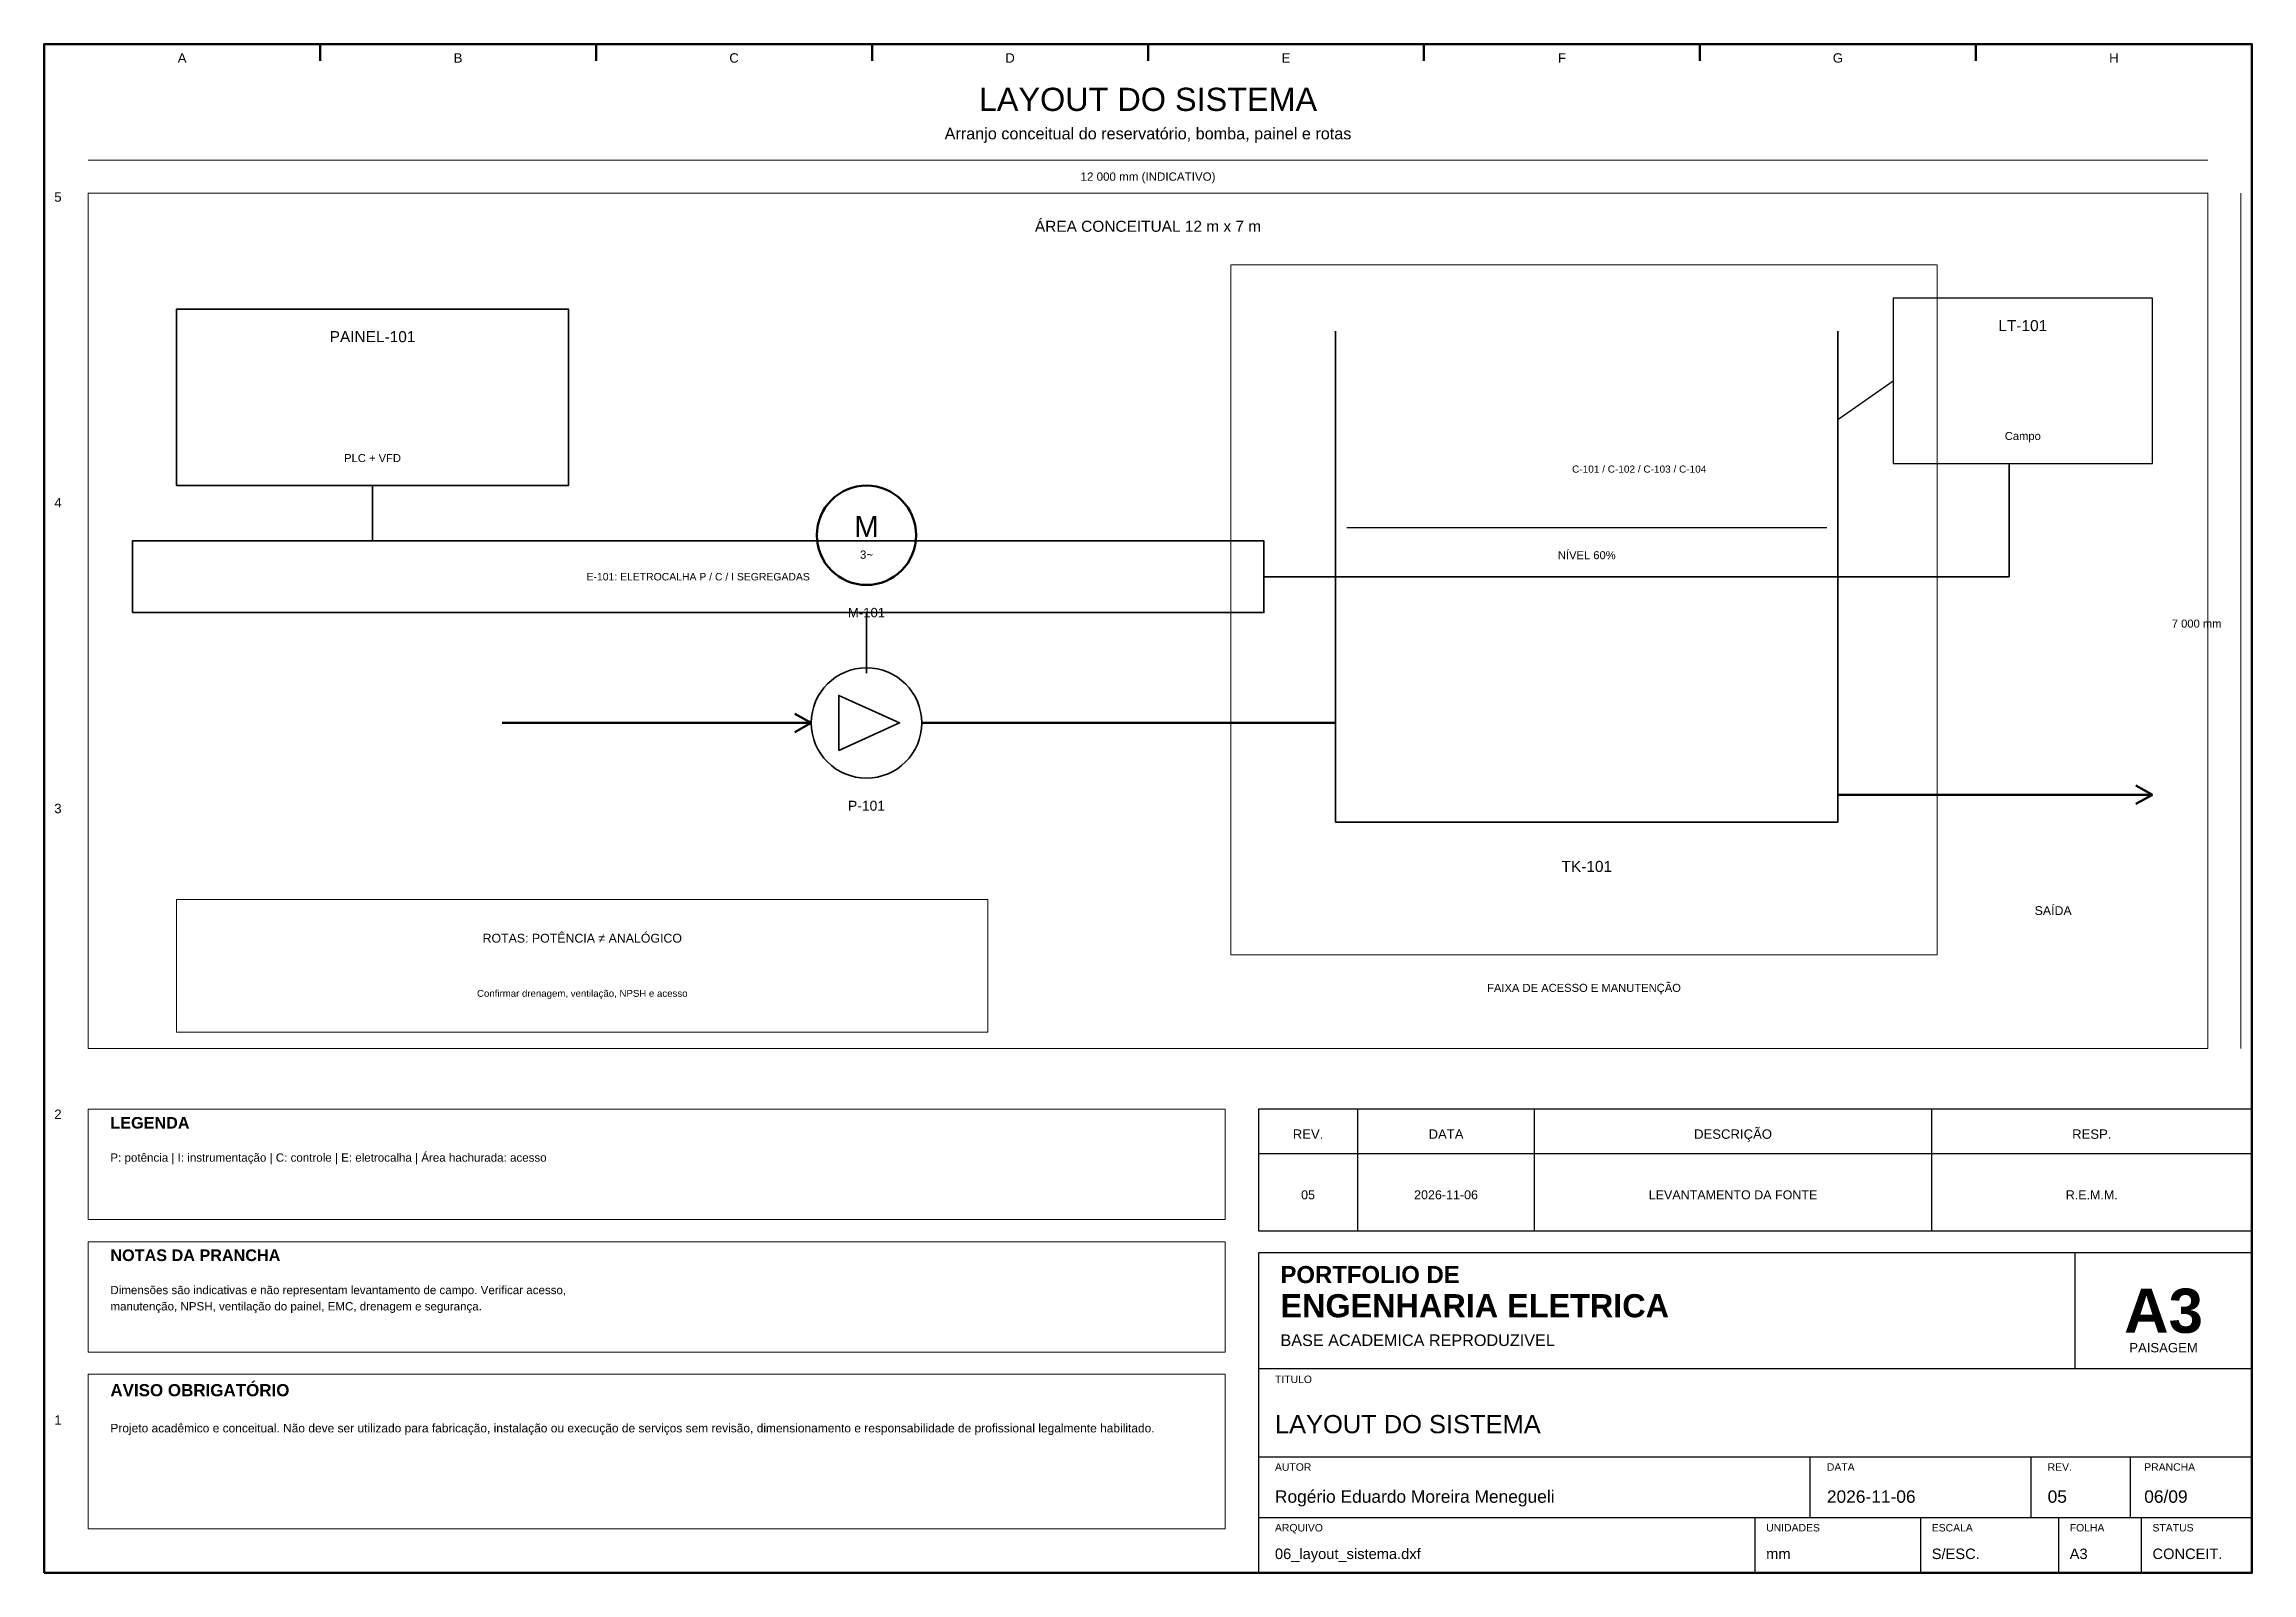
# Model space of a CAD drawing. Header units: millimetres. Extents: x 10 to 410, y 10 to 287.
import ezdxf
from ezdxf.enums import TextEntityAlignment as Align

# ---------------------------------------------------------------- set-up
doc = ezdxf.new("R2010")
doc.units = ezdxf.units.MM
for name, color, linetype, lineweight in [('00_MOLDURA', 7, 'CONTINUOUS', 50), ('01_CARIMBO', 7, 'CONTINUOUS', 25), ('02_TEXTO', 7, 'CONTINUOUS', 18), ('03_COTAS', 152, 'CONTINUOUS', 18), ('04_EQUIPAMENTOS', 32, 'CONTINUOUS', 35), ('05_POTENCIA', 12, 'CONTINUOUS', 50), ('07_INSTRUMENTACAO', 202, 'CONTINUOUS', 25), ('08_CABOS', 124, 'CONTINUOUS', 35), ('10_ELETROCALHAS', 251, 'CONTINUOUS', 35), ('11_ARQUITETURA', 253, 'CONTINUOUS', 18), ('12_LEGENDA', 7, 'CONTINUOUS', 18), ('13_NOTAS', 7, 'CONTINUOUS', 18)]:
    doc.layers.add(name, color=color, linetype=linetype, lineweight=lineweight)
doc.styles.add('PORTFOLIO_TEXTO', font='arial.ttf')
doc.styles.add('PORTFOLIO_TITULO', font='arialbd.ttf', dxfattribs={"width": 0.92})

# ---------------------------------------------------------------- blocks, each defined once
blk = doc.blocks.new('CARIMBO_A3')
at = {"layer": '01_CARIMBO'}
for p, q in [((148, 37), (148, 58)), ((0, 37), (180, 37)), ((0, 21), (180, 21)), ((100, 10), (100, 21)), ((140, 10), (140, 21)), ((158, 10), (158, 21)), ((0, 10), (180, 10)), ((90, 0), (90, 10)), ((120, 0), (120, 10)), ((145, 0), (145, 10)), ((160, 0), (160, 10))]:
    blk.add_line(p, q, dxfattribs=at)
blk.add_lwpolyline([(0, 0), (180, 0), (180, 58), (0, 58)], close=True, dxfattribs=at)
at = {"layer": '01_CARIMBO', "style": 'PORTFOLIO_TEXTO'}
for s, p in [('TITULO', (3, 34.4)), ('AUTOR', (3, 18.5)), ('DATA', (103, 18.5)), ('REV.', (143, 18.5)), ('PRANCHA', (160.5, 18.5)), ('ARQUIVO', (3, 7.5)), ('UNIDADES', (92, 7.5)), ('ESCALA', (122, 7.5)), ('FOLHA', (147, 7.5)), ('STATUS', (162, 7.5))]:
    blk.add_text(s, height=1.35, dxfattribs=at).set_placement(p)
at = {"layer": '02_TEXTO'}
for s, height, style, p in [('PORTFOLIO DE', 3.1, 'PORTFOLIO_TITULO', (4, 52.5)), ('ENGENHARIA ELETRICA', 4.2, 'PORTFOLIO_TITULO', (4, 46.3)), ('BASE ACADEMICA REPRODUZIVEL', 2.1, 'PORTFOLIO_TEXTO', (4, 41.1))]:
    blk.add_text(s, height=height, dxfattribs=dict(at, style=style)).set_placement(p)
for s, height, style, p in [('A3', 8, 'PORTFOLIO_TITULO', (164, 47.5)), ('PAISAGEM', 1.7, 'PORTFOLIO_TEXTO', (164, 40.8))]:
    blk.add_text(s, height=height, dxfattribs=dict(at, style=style)).set_placement(p, align=Align.MIDDLE_CENTER)
at = {"layer": '02_TEXTO', "style": 'PORTFOLIO_TEXTO'}
for tag, p, height in [('TITULO', (3, 25.3), 3.3), ('AUTOR', (3, 12.7), 2.25), ('DATA', (103, 12.7), 2.25), ('REVISAO', (143, 12.7), 2.25), ('PRANCHA', (160.5, 12.7), 2.25), ('ARQUIVO', (3, 2.5), 1.9), ('UNIDADES', (92, 2.5), 1.9), ('ESCALA', (122, 2.5), 1.9), ('FOLHA', (147, 2.5), 1.9), ('STATUS', (162, 2.5), 1.9)]:
    blk.add_attdef(tag, p, '', height=height, dxfattribs=at)

msp = doc.modelspace()

# ---------------------------------------------------------------- linework, layer by layer
at = {"layer": '00_MOLDURA'}
for p, q in [((60, 287), (60, 284)), ((110, 287), (110, 284)), ((160, 287), (160, 284)), ((210, 287), (210, 284)), ((260, 287), (260, 284)), ((310, 287), (310, 284)), ((360, 287), (360, 284))]:
    msp.add_line(p, q, dxfattribs=at)
msp.add_lwpolyline([(10, 10), (410, 10), (410, 287), (10, 287)], close=True, dxfattribs=at)
at = {"layer": '01_CARIMBO'}
for p, q in [((248, 72), (248, 94)), ((280, 72), (280, 94)), ((352, 72), (352, 94)), ((230, 86), (410, 86))]:
    msp.add_line(p, q, dxfattribs=at)
msp.add_lwpolyline([(230, 72), (410, 72), (410, 94), (230, 94)], close=True, dxfattribs=at)
at = {"layer": '03_COTAS'}
for p, q in [((18, 266), (402, 266)), ((408, 105), (408, 260))]:
    msp.add_line(p, q, dxfattribs=at)
msp.add_lwpolyline([(225, 122), (353, 122), (353, 247), (225, 247)], close=True, dxfattribs=at)
at = {"layer": '04_EQUIPAMENTOS'}
for p, q in [((244, 235), (244, 146)), ((335, 146), (335, 235)), ((244, 146), (335, 146))]:
    msp.add_line(p, q, dxfattribs=at)
for points in [[(34, 207), (105, 207), (105, 239), (34, 239)], [(154, 159), (165, 164), (154, 169)]]:
    msp.add_lwpolyline(points, close=True, dxfattribs=at)
msp.add_circle((159, 164), 10, dxfattribs=at)
at = {"layer": '05_POTENCIA'}
for p, q in [((93, 164), (149, 164)), ((146, 165.65), (149, 164)), ((146, 162.35), (149, 164)), ((169, 164), (244, 164)), ((389, 152.65), (392, 151)), ((335, 151), (392, 151)), ((389, 149.35), (392, 151))]:
    msp.add_line(p, q, dxfattribs=at)
msp.add_circle((159, 198), 9, dxfattribs=at)
at = {"layer": '07_INSTRUMENTACAO'}
for p, q in [((335, 219), (345, 226)), ((246, 199.4), (333, 199.4))]:
    msp.add_line(p, q, dxfattribs=at)
msp.add_lwpolyline([(345, 211), (392, 211), (392, 241), (345, 241)], close=True, dxfattribs=at)
at = {"layer": '08_CABOS'}
for p, q in [((366, 190.5), (366, 211)), ((69.5, 207), (69.5, 197)), ((231, 190.5), (366, 190.5)), ((159, 184), (159, 173))]:
    msp.add_line(p, q, dxfattribs=at)
at = {"layer": '10_ELETROCALHAS'}
msp.add_lwpolyline([(26, 184), (231, 184), (231, 197), (26, 197)], close=True, dxfattribs=at)
at = {"layer": '11_ARQUITETURA'}
msp.add_lwpolyline([(18, 105), (402, 105), (402, 260), (18, 260)], close=True, dxfattribs=at)
at = {"layer": '12_LEGENDA'}
msp.add_lwpolyline([(18, 74), (224, 74), (224, 94), (18, 94)], close=True, dxfattribs=at)
at = {"layer": '13_NOTAS'}
for points in [[(34, 108), (181, 108), (181, 132), (34, 132)], [(18, 50), (224, 50), (224, 70), (18, 70)], [(18, 18), (224, 18), (224, 46), (18, 46)]]:
    msp.add_lwpolyline(points, close=True, dxfattribs=at)

# ---------------------------------------------------------------- block references
at = {"layer": '01_CARIMBO'}
msp.add_blockref('CARIMBO_A3', (230, 10), dxfattribs=at).add_auto_attribs({'TITULO': 'LAYOUT DO SISTEMA', 'AUTOR': 'Rogério Eduardo Moreira Menegueli', 'DATA': '2026-11-06', 'REVISAO': '05', 'PRANCHA': '06/09', 'ARQUIVO': '06_layout_sistema.dxf', 'UNIDADES': 'mm', 'ESCALA': 'S/ESC.', 'FOLHA': 'A3', 'STATUS': 'CONCEIT.'})

# ---------------------------------------------------------------- texts
at = {"layer": '00_MOLDURA', "style": 'PORTFOLIO_TEXTO'}
for s, p in [('A', (35, 284.5)), ('B', (85, 284.5)), ('C', (135, 284.5)), ('D', (185, 284.5)), ('E', (235, 284.5)), ('F', (285, 284.5)), ('G', (335, 284.5)), ('H', (385, 284.5)), ('5', (12.5, 259.3)), ('4', (12.5, 203.9)), ('3', (12.5, 148.5)), ('2', (12.5, 93.1)), ('1', (12.5, 37.7))]:
    msp.add_text(s, height=1.7, dxfattribs=at).set_placement(p, align=Align.MIDDLE_CENTER)
at = {"layer": '01_CARIMBO', "style": 'PORTFOLIO_TEXTO'}
for s, p in [('REV.', (239, 89.5)), ('DATA', (264, 89.5)), ('DESCRIÇÃO', (316, 89.5)), ('RESP.', (381, 89.5))]:
    msp.add_text(s, height=1.7, dxfattribs=at).set_placement(p, align=Align.MIDDLE_CENTER)
at = {"layer": '02_TEXTO', "style": 'PORTFOLIO_TEXTO'}
for s, height, p in [('LAYOUT DO SISTEMA', 4.2, (210, 277)), ('Arranjo conceitual do reservatório, bomba, painel e rotas', 2.1, (210, 270.8)), ('Campo', 1.45, (368.5, 216)), ('PLC + VFD', 1.45, (69.5, 212)), ('05', 1.62, (239, 78.5)), ('2026-11-06', 1.62, (264, 78.5)), ('LEVANTAMENTO DA FONTE', 1.62, (316, 78.5)), ('R.E.M.M.', 1.62, (381, 78.5))]:
    msp.add_text(s, height=height, dxfattribs=at).set_placement(p, align=Align.MIDDLE_CENTER)
at = {"layer": '03_COTAS', "style": 'PORTFOLIO_TEXTO'}
for s, height, p in [('12 000 mm (INDICATIVO)', 1.5, (210, 263)), ('7 000 mm', 1.45, (400, 182)), ('FAIXA DE ACESSO E MANUTENÇÃO', 1.45, (289, 116))]:
    msp.add_text(s, height=height, dxfattribs=at).set_placement(p, align=Align.MIDDLE_CENTER)
at = {"layer": '04_EQUIPAMENTOS', "style": 'PORTFOLIO_TEXTO'}
for s, height, p in [('PAINEL-101', 2, (69.5, 234)), ('P-101', 1.8, (159, 149)), ('TK-101', 2, (289.5, 138))]:
    msp.add_text(s, height=height, dxfattribs=at).set_placement(p, align=Align.MIDDLE_CENTER)
at = {"layer": '05_POTENCIA', "style": 'PORTFOLIO_TEXTO'}
for s, height, p in [('M', 3.8, (159, 199.6)), ('3~', 1.5, (159, 194.5)), ('M-101', 1.7, (159, 184)), ('SAÍDA', 1.6, (374, 130))]:
    msp.add_text(s, height=height, dxfattribs=at).set_placement(p, align=Align.MIDDLE_CENTER)
at = {"layer": '07_INSTRUMENTACAO', "style": 'PORTFOLIO_TEXTO'}
for s, height, p in [('LT-101', 2, (368.5, 236)), ('NÍVEL 60%', 1.45, (289.5, 194.4))]:
    msp.add_text(s, height=height, dxfattribs=at).set_placement(p, align=Align.MIDDLE_CENTER)
at = {"layer": '08_CABOS', "style": 'PORTFOLIO_TEXTO'}
msp.add_text('C-101 / C-102 / C-103 / C-104', height=1.3, dxfattribs=at).set_placement((299, 210), align=Align.MIDDLE_CENTER)
at = {"layer": '10_ELETROCALHAS', "style": 'PORTFOLIO_TEXTO'}
msp.add_text('E-101: ELETROCALHA P / C / I SEGREGADAS', height=1.35, dxfattribs=at).set_placement((128.5, 190.5), align=Align.MIDDLE_CENTER)
at = {"layer": '11_ARQUITETURA', "style": 'PORTFOLIO_TEXTO'}
msp.add_text('ÁREA CONCEITUAL 12 m x 7 m', height=2, dxfattribs=at).set_placement((210, 254), align=Align.MIDDLE_CENTER)
at = {"layer": '12_LEGENDA', "style": 'PORTFOLIO_TITULO'}
msp.add_text('LEGENDA', height=2.1, dxfattribs=at).set_placement((22, 90.5))
at = {"layer": '12_LEGENDA', "insert": (22, 86), "char_height": 1.5, "width": 198, "attachment_point": 1, "line_spacing_factor": 1.18, "style": 'PORTFOLIO_TEXTO'}
msp.add_mtext('P: potência | I: instrumentação | C: controle | E: eletrocalha | Área hachurada: acesso', dxfattribs=at)
at = {"layer": '13_NOTAS', "style": 'PORTFOLIO_TEXTO'}
for s, height, p in [('ROTAS: POTÊNCIA ≠ ANALÓGICO', 1.6, (107.5, 125)), ('Confirmar drenagem, ventilação, NPSH e acesso', 1.25, (107.5, 115))]:
    msp.add_text(s, height=height, dxfattribs=at).set_placement(p, align=Align.MIDDLE_CENTER)
at = {"layer": '13_NOTAS', "style": 'PORTFOLIO_TITULO'}
for s, height, p in [('NOTAS DA PRANCHA', 2.1, (22, 66.5)), ('AVISO OBRIGATÓRIO', 2.2, (22, 42))]:
    msp.add_text(s, height=height, dxfattribs=at).set_placement(p)
at = {"layer": '13_NOTAS', "width": 198, "attachment_point": 1, "line_spacing_factor": 1.18, "style": 'PORTFOLIO_TEXTO'}
for s, insert, char_height in [('Dimensões são indicativas e não representam levantamento de campo. Verificar acesso,\\Pmanutenção, NPSH, ventilação do painel, EMC, drenagem e segurança.', (22, 62), 1.5), ('Projeto acadêmico e conceitual. Não deve ser utilizado para fabricação, instalação ou execução de serviços sem revisão, dimensionamento e responsabilidade de profissional legalmente habilitado.', (22, 37), 1.55)]:
    msp.add_mtext(s, dxfattribs=dict(at, insert=insert, char_height=char_height))

doc.saveas('drawing.dxf')
